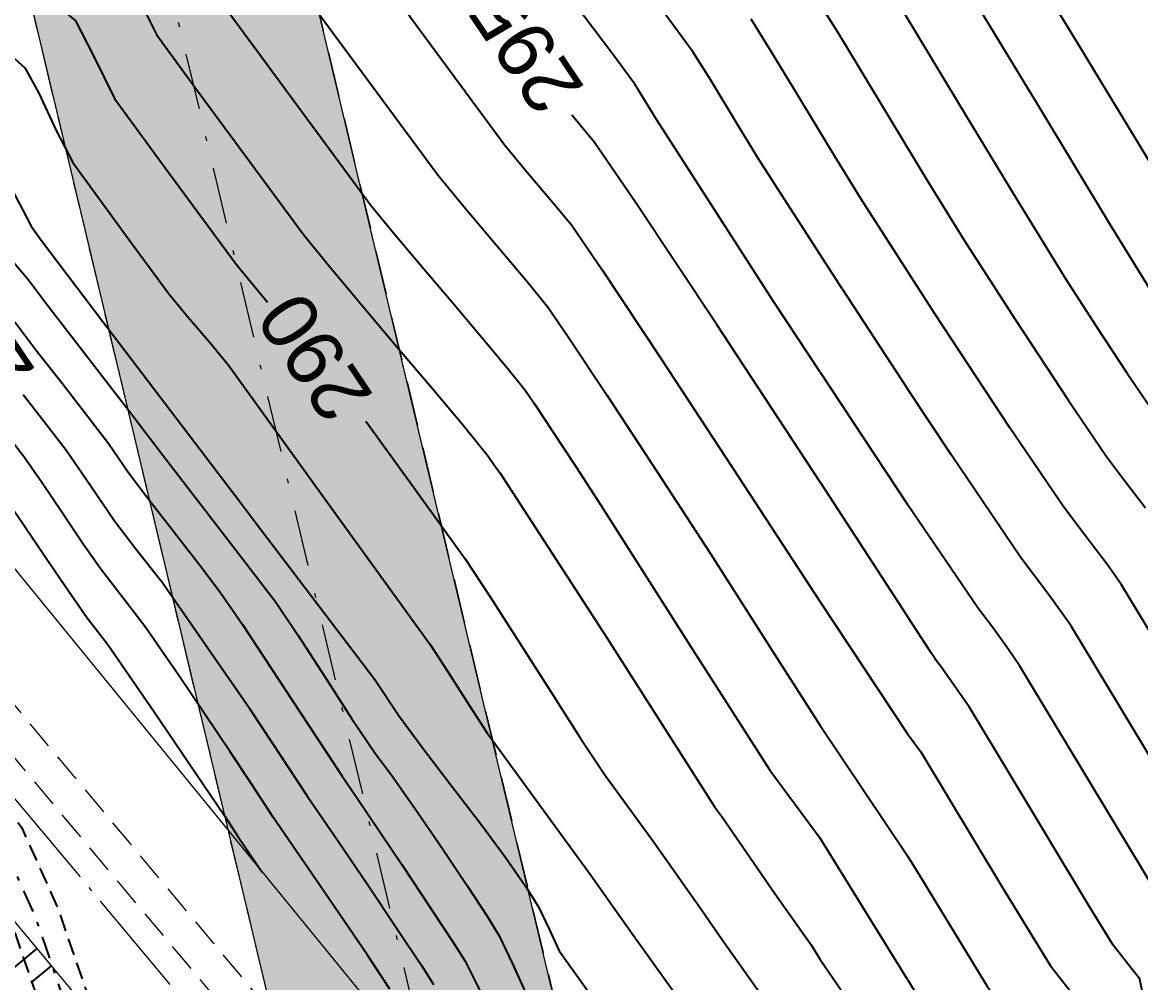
# Model space of a CAD drawing. Extents: x 61466 to 63015, y 108404 to 110397.
# Drawn here: x 62475.03 to 62499.8, y 109108.14 to 109129.42 of the extents above; entities that cross this region are included whole.
import ezdxf
from ezdxf.enums import TextEntityAlignment as Align

# ---------------------------------------------------------------- set-up
doc = ezdxf.new("R2010")
doc.units = 0
doc.header["$LTSCALE"] = 1.000015
doc.header["$MEASUREMENT"] = 0
for name, pattern in [('ACAD_ISO04W100', [30, 24, -3, 0, -3]), ('NASCOSTA', [9.525, 6.35, -3.175]), ('TRATTEGGIATA', [0.75, 0.5, -0.25]), ('TRATTEGGIATA2', [0.375, 0.25, -0.125]), ('TRATTOPUNTO2', [0.5, 0.25, -0.125, 0, -0.125])]:
    doc.linetypes.add(name, pattern=pattern)
doc.layers.add('Colori bordi', color=5, linetype='Continuous', plot=False)
doc.layers.add('no_plot', color=5, linetype='Continuous', plot=False)
for name, color, linetype in [('Conduite 1000', 170, 'Continuous'), ('coordinate', 2, 'Continuous'), ('curve livello 5m', 7, 'Continuous'), ('LIN010TR', 2, 'NASCOSTA'), ('LIN018CO', 6, 'Continuous'), ('LIN018TR', 6, 'NASCOSTA'), ('LIN025CO', 7, 'Continuous'), ('sezioni', 7, 'Continuous'), ('TRATTCOLO-30', 253, 'Continuous'), ('TRATTCOLO-32', 255, 'Continuous')]:
    doc.layers.add(name, color=color, linetype=linetype)
doc.layers.add('LINCOLOVERDE-025', color=80, linetype='Continuous', lineweight=25)
doc.styles.add('ARIAL', font='arial.ttf')

# ---------------------------------------------------------------- blocks, each defined once
blk = doc.blocks.new('CONTORNO')
at = {"layer": 'Colori bordi', "lineweight": 0, "ltscale": 2, "flags": 128}
for points in [[(-22.578, 81.44), (16.586, -82.868), (15.866, -82.007), (19.27, -96.287), (18.407, -96.98), (19.153, -100.108)], [(28.44, -103.877), (26.165, -94.334), (26.165, -94.334), (25.446, -93.474), (-6.877, 42.135)]]:
    blk.add_lwpolyline(points, dxfattribs=at)

msp = doc.modelspace()

# ---------------------------------------------------------------- hatches: boundary and pattern name
at = {"layer": 'LINCOLOVERDE-025', "linetype": 'Continuous', "lineweight": 0}
h = msp.add_hatch(color=256, dxfattribs=at)
h.dxf.hatch_style = 1
h.paths.add_polyline_path([(62469.347, 109181.053), (62466.351, 109180.339), (62478.858, 109127.863), (62481.854, 109128.577)])
h.paths.add_polyline_path([(62466.351, 109180.339), (62463.354, 109179.625), (62475.862, 109127.149), (62478.858, 109127.863)])
h.paths.add_polyline_path([(62454.447, 109230.282), (62451.45, 109229.568), (62463.354, 109179.625), (62466.351, 109180.339)])
h.paths.add_polyline_path([(62457.443, 109230.996), (62454.447, 109230.282), (62466.351, 109180.339), (62469.347, 109181.053)])
at = {"layer": 'TRATTCOLO-30', "linetype": 'Continuous', "lineweight": 0}
h = msp.add_hatch(color=256, dxfattribs=at)
h.dxf.hatch_style = 1
h.paths.add_polyline_path([(62478.858, 109127.863), (62475.862, 109127.149), (62482.936, 109097.471), (62482.217, 109098.332), (62485.165, 109085.964), (62488.647, 109086.794)])
h.paths.add_polyline_path([(62481.854, 109128.577), (62478.858, 109127.863), (62488.647, 109086.794), (62491.643, 109087.508)])

# ---------------------------------------------------------------- linework, layer by layer
at = {"layer": 'Conduite 1000', "linetype": 'TRATTEGGIATA2', "ltscale": 1.5, "elevation": 279.04, "flags": 128}
msp.add_lwpolyline([(62462.951, 109124.337), (62468.482, 109118.384), (62474.066, 109112.858), (62475.014, 109111.584), (62475.806, 109109.825), (62477.042, 109106.229), (62484.673, 109085.21), (62485.796, 109083.031), (62486.539, 109082.102), (62496.147, 109070.533), (62498.015, 109068.259), (62499.314, 109066.741), (62499.508, 109066.518), (62501.86, 109063.821), (62502.044, 109063.603), (62503.096, 109062.368), (62503.169, 109062.282), (62506.669, 109058.033), (62510.917, 109052.867), (62515.172, 109047.694), (62520.198, 109041.624), (62525.225, 109035.553), (62530.361, 109029.384), (62535.499, 109023.215), (62540.212, 109017.568), (62544.926, 109011.922), (62565.713, 108987.155), (62567.128, 108985.431), (62568.411, 108983.969), (62569.163, 108983.033), (62570.114, 108981.906), (62570.457, 108981.521), (62575.082, 108975.733), (62582.399, 108967.041), (62582.754, 108965.943), (62581.736, 108965.613), (62581.445, 108966.512), (62574.254, 108975.055), (62569.64, 108980.83), (62569.306, 108981.204), (62568.337, 108982.353), (62567.592, 108983.281), (62566.312, 108984.738), (62564.89, 108986.472), (62544.106, 109011.235), (62539.391, 109016.883), (62534.677, 109022.53), (62529.539, 109028.7), (62524.402, 109034.87), (62519.374, 109040.941), (62514.347, 109047.013), (62510.091, 109052.188), (62505.844, 109057.353), (62502.347, 109061.596), (62502.28, 109061.675), (62501.229, 109062.911), (62501.048, 109063.123), (62498.701, 109065.816), (62498.504, 109066.042), (62497.195, 109067.572), (62495.322, 109069.851), (62485.71, 109081.426), (62484.894, 109082.446), (62483.691, 109084.78), (62476.034, 109105.873), (62474.81, 109109.431), (62474.086, 109111.039), (62473.256, 109112.155), (62467.714, 109117.639), (62462.167, 109123.609)], close=True, dxfattribs=at)
at = {"layer": 'Conduite 1000', "linetype": 'TRATTOPUNTO2', "ltscale": 2, "elevation": 279.04, "flags": 128}
msp.add_lwpolyline([(62462.559, 109123.973), (62468.098, 109118.012), (62473.661, 109112.507), (62474.55, 109111.311), (62475.308, 109109.628), (62476.538, 109106.051), (62484.182, 109084.995), (62485.345, 109082.739), (62486.124, 109081.764), (62495.734, 109070.192), (62497.605, 109067.916), (62498.909, 109066.392), (62499.105, 109066.167), (62501.454, 109063.472), (62501.636, 109063.257), (62502.688, 109062.022), (62502.758, 109061.939), (62506.256, 109057.693), (62510.504, 109052.528), (62514.759, 109047.354), (62519.786, 109041.283), (62524.813, 109035.212), (62529.95, 109029.042), (62535.088, 109022.873), (62539.801, 109017.226), (62544.516, 109011.579), (62565.301, 108986.814), (62566.72, 108985.085), (62568.001, 108983.625), (62568.75, 108982.693), (62569.71, 108981.555), (62570.049, 108981.176), (62574.668, 108975.394), (62581.922, 108966.777), (62582.245, 108965.778)], dxfattribs=at)
at = {"layer": 'curve livello 5m', "color": 2}
for p, q in [((62492.699, 109119.232), (62494.639, 109116.252)), ((62480.066, 109114.219), (62478.097, 109117.051))]:
    msp.add_line(p, q, dxfattribs=at)
at = {"layer": 'curve livello 5m', "color": 2, "flags": 128}
for points in [[(62469.492, 109136.7), (62470.241, 109135.908), (62470.717, 109135.35), (62471.292, 109134.65), (62471.886, 109133.921), (62472.418, 109133.276), (62472.807, 109132.828), (62472.807, 109132.828), (62473.236, 109132.42), (62473.666, 109132.011), (62473.666, 109132.011), (62474.269, 109131.286), (62474.831, 109130.616), (62474.831, 109130.616), (62475.575, 109129.993), (62476.208, 109129.448), (62476.208, 109129.448), (62476.613, 109128.663), (62477.076, 109127.733), (62477.076, 109127.733), (62478.195, 109126.196), (62479.771, 109124.058), (62480.245, 109123.475), (62480.463, 109123.216)], [(62494.552, 109129.638), (62495.768, 109127.628), (62497.071, 109125.468), (62498.142, 109123.731), (62498.142, 109123.731), (62498.813, 109122.689), (62499.496, 109121.65), (62499.987, 109120.926)], [(62492.699, 109119.232), (62492.698, 109119.233), (62490.403, 109122.73), (62488.623, 109125.416), (62487.707, 109126.758), (62487.208, 109127.357), (62487.204, 109127.363)], [(62475.052, 109121.171), (62475.518, 109120.575), (62476.01, 109119.93), (62476.01, 109119.93), (62476.541, 109119.154), (62477.074, 109118.377), (62477.074, 109118.377), (62477.549, 109117.752), (62478.097, 109117.051)], [(62482.64, 109120.581), (62483.605, 109119.244), (62484.84, 109117.534), (62485.396, 109116.692), (62486.053, 109115.665), (62486.741, 109114.58), (62487.39, 109113.564), (62487.931, 109112.747), (62487.931, 109112.747), (62489.005, 109111.274), (62490.03, 109109.823), (62490.524, 109109.105), (62492.204, 109106.73), (62492.246, 109106.66), (62492.389, 109106.478), (62492.699, 109106.052)], [(62499.917, 109107.556), (62499.779, 109108.222), (62499.187, 109108.975), (62498.623, 109109.896), (62496.886, 109112.787), (62496, 109114.255), (62495.371, 109115.144), (62495.274, 109115.278), (62495.245, 109115.317), (62495.159, 109115.453), (62494.639, 109116.252)], [(62480.066, 109114.219), (62480.567, 109113.458), (62481.351, 109112.267), (62481.351, 109112.267), (62482.024, 109111.28), (62482.7, 109110.288), (62482.7, 109110.288), (62483.343, 109109.323), (62483.877, 109108.512), (62484.141, 109108.1)]]:
    msp.add_lwpolyline(points, dxfattribs=at)
at = {"layer": 'LIN010TR', "linetype": 'TRATTOPUNTO2', "lineweight": 0, "ltscale": 5, "flags": 128}
msp.add_lwpolyline([(62455.145, 109227.352), (62484.936, 109102.366)], dxfattribs=at)
at = {"layer": 'LIN010TR', "lineweight": 0, "ltscale": 0.1, "flags": 128}
for points in [[(62453.2, 109134.698), (62465.895, 109125.016), (62482.946, 109104.607), (62484.869, 109102.305)], [(62452.691, 109134.149), (62465.376, 109124.473), (62482.946, 109103.444), (62484.869, 109101.142)]]:
    msp.add_lwpolyline(points, dxfattribs=at)
at = {"layer": 'LIN018CO'}
for p, q in [((62475.352, 109108.901), (62474.472, 109108.166)), ((62475.673, 109108.518), (62475.234, 109108.151))]:
    msp.add_line(p, q, dxfattribs=at)
at = {"layer": 'LIN018TR', "linetype": 'ACAD_ISO04W100', "lineweight": 0, "ltscale": 0.1, "flags": 128}
msp.add_lwpolyline([(62454.896, 109136.116), (62481.938, 109103.748), (62484.869, 109100.24)], dxfattribs=at)
at = {"layer": 'LIN025CO', "linetype": 'TRATTEGGIATA', "lineweight": 0, "ltscale": 2}
for p, q in [((62445.642, 109280.503), (62491.953, 109086.211)), ((62439.65, 109279.075), (62483.092, 109096.816))]:
    msp.add_line(p, q, dxfattribs=at)
at = {"layer": 'no_plot'}
for p, q in [((62493.188, 109123.513), (62494.639, 109121.3)), ((62492.699, 109121.671), (62494.639, 109118.737)), ((62492.699, 109116.577), (62494.639, 109113.658)), ((62492.699, 109113.841), (62494.639, 109110.951)), ((62494.639, 109108.213), (62492.699, 109111.344)), ((62492.699, 109108.656), (62494.639, 109105.843))]:
    msp.add_line(p, q, dxfattribs=at)
at = {"layer": 'no_plot', "flags": 128}
for points in [[(62492.699, 109121.671), (62491.669, 109123.236), (62489.076, 109127.264), (62489.076, 109127.264), (62488.598, 109128.047), (62488.102, 109128.722), (62482.892, 109135.618), (62480.713, 109137.715), (62480.303, 109138.105), (62480.198, 109138.231), (62480.116, 109138.318), (62480.006, 109138.434), (62476.857, 109141.583), (62469.55, 109148.966)], [(62493.188, 109123.513), (62491.343, 109126.381), (62491.343, 109126.381), (62490.847, 109127.189), (62490.277, 109128.134), (62489.884, 109128.767), (62489.884, 109128.767), (62488.373, 109130.825), (62483.993, 109136.623), (62483.642, 109136.971), (62483.01, 109137.572), (62482.312, 109138.237), (62481.757, 109138.774), (62481.757, 109138.774), (62480.983, 109139.573), (62471.575, 109149.08)], [(62472.646, 109141.792), (62475.184, 109139.247), (62476.154, 109138.223), (62476.879, 109137.457), (62477.366, 109136.87), (62477.804, 109136.346), (62478.381, 109135.778), (62479.101, 109135.113), (62479.822, 109134.448), (62480.401, 109133.877), (62480.53, 109133.723), (62480.683, 109133.593), (62480.779, 109133.403), (62480.903, 109133.232), (62485.721, 109126.698), (62486.208, 109126.109), (62486.785, 109125.429), (62487.193, 109124.929), (62487.873, 109123.933), (62489.193, 109121.941), (62490.896, 109119.347), (62492.699, 109116.577)], [(62474.173, 109138.175), (62475.22, 109137.07), (62475.664, 109136.541), (62476.174, 109135.915), (62476.555, 109135.467), (62477.228, 109134.814), (62478.042, 109134.066), (62478.717, 109133.411), (62479.105, 109132.946), (62479.564, 109132.557), (62479.853, 109131.986), (62480.226, 109131.473), (62484.234, 109126.038), (62484.809, 109125.336), (62485.53, 109124.485), (62486.214, 109123.677), (62486.68, 109123.099), (62487.122, 109122.45), (62487.983, 109121.152), (62489.093, 109119.461), (62490.282, 109117.633), (62491.692, 109115.418), (62492.699, 109113.841)], [(62474.702, 109133.093), (62475.35, 109132.478), (62475.819, 109131.914), (62476.256, 109131.393), (62476.835, 109130.908), (62477.327, 109130.485), (62477.641, 109129.874), (62478.002, 109129.151), (62478.872, 109127.955), (62481.259, 109124.718), (62481.842, 109123.998), (62482.557, 109123.143), (62483.335, 109122.225), (62484.107, 109121.315), (62484.802, 109120.484), (62485.35, 109119.803), (62485.478, 109119.625), (62485.618, 109119.431), (62487.982, 109115.771), (62490.366, 109112.031), (62490.521, 109111.821), (62491.696, 109110.116), (62492.5, 109108.978), (62492.699, 109108.656)], [(62501.905, 109123.18), (62498.386, 109128.984), (62496.317, 109132.37)], [(62492.457, 109130.208), (62493.085, 109129.205), (62494.03, 109127.643), (62495.043, 109125.965), (62495.876, 109124.614), (62497.027, 109122.826), (62498.2, 109121.042), (62499.043, 109119.8), (62499.397, 109119.326), (62499.905, 109118.662)], [(62496.018, 109130.071), (62497.505, 109127.613), (62499.099, 109124.972), (62500.408, 109122.848)], [(62479.549, 109129.714), (62482.746, 109125.378), (62483.248, 109124.76), (62483.877, 109124.01), (62484.559, 109123.208), (62485.218, 109122.431), (62485.778, 109121.759), (62486.166, 109121.27), (62486.372, 109120.967), (62486.773, 109120.362), (62487.29, 109119.575), (62487.844, 109118.723), (62489.934, 109115.438), (62491.586, 109112.852), (62492.699, 109111.344)], [(62501.202, 109113.93), (62499.375, 109116.957), (62499.063, 109117.398), (62498.548, 109118.078), (62498.098, 109118.674), (62498.098, 109118.674), (62496.904, 109120.435), (62495.241, 109122.962), (62493.609, 109125.498), (62493.609, 109125.498), (62493.016, 109126.461), (62492.293, 109127.658), (62491.619, 109128.772), (62491.171, 109129.488)], [(62474.647, 109128.812), (62475.089, 109128.412), (62475.39, 109127.861), (62475.786, 109127.023), (62476.151, 109126.316), (62477.518, 109124.437), (62478.284, 109123.398), (62478.701, 109122.893), (62479.198, 109122.307), (62479.597, 109121.821), (62481.732, 109118.863), (62484.062, 109115.636), (62484.464, 109115.019), (62484.928, 109114.288), (62485.322, 109113.684), (62487.624, 109110.526), (62488.494, 109109.293), (62489.353, 109108.095), (62490.5, 109106.472), (62490.914, 109105.771), (62491.323, 109105.077), (62491.835, 109104.319), (62492.373, 109103.564), (62492.699, 109103.141)], [(62474.794, 109125.735), (62475.225, 109124.899), (62475.448, 109124.592), (62476.811, 109122.794), (62476.907, 109122.671), (62479.884, 109118.749), (62480.178, 109118.368), (62482.842, 109114.862), (62483.363, 109114.069), (62483.88, 109113.368), (62484.538, 109112.506), (62485.203, 109111.637), (62485.74, 109110.91), (62486.174, 109110.277), (62486.466, 109109.823), (62486.697, 109109.324), (62486.921, 109108.844), (62488.182, 109107.084)], [(62474.574, 109124.422), (62475.168, 109123.71), (62475.591, 109123.153), (62477.411, 109120.791), (62478.145, 109119.825), (62480.043, 109117.364), (62480.646, 109116.57), (62481.143, 109115.832), (62481.736, 109114.914), (62482.333, 109113.99), (62482.84, 109113.234), (62483.216, 109112.734), (62483.784, 109111.921), (62484.363, 109111.074), (62484.895, 109110.277), (62485.324, 109109.615), (62485.593, 109109.176), (62485.885, 109108.558), (62486.386, 109107.469)], [(62474.867, 109122.779), (62475.335, 109122.16), (62475.912, 109121.421), (62476.486, 109120.685), (62476.946, 109120.077), (62477.374, 109119.452), (62477.834, 109118.844), (62478.401, 109118.117), (62478.965, 109117.394), (62479.416, 109116.796), (62479.907, 109116.075), (62481.021, 109114.382), (62482.119, 109112.714), (62482.42, 109112.272), (62482.723, 109111.827), (62483.437, 109110.757), (62484.094, 109109.765), (62484.594, 109109.001), (62484.838, 109108.616), (62485.23, 109107.833)], [(62500.947, 109111.587), (62498.25, 109116.057), (62497.789, 109116.708), (62497.45, 109117.155), (62497.154, 109117.548), (62497.154, 109117.548), (62495.607, 109119.827), (62494.639, 109121.3)], [(62483.174, 109108.001), (62482.676, 109108.749), (62482.676, 109108.749), (62481.627, 109110.288), (62480.583, 109111.819), (62480.583, 109111.819), (62480.113, 109112.534), (62479.636, 109113.259), (62479.636, 109113.259), (62478.496, 109114.947), (62477.756, 109116.022), (62477.756, 109116.022), (62477.267, 109116.658), (62476.773, 109117.301), (62476.773, 109117.301), (62476.383, 109117.86), (62475.922, 109118.543), (62475.462, 109119.225), (62475.073, 109119.783), (62475.073, 109119.783), (62474.529, 109120.489)], [(62474.553, 109119.042), (62475.045, 109118.317), (62475.562, 109117.548), (62476.054, 109116.821), (62476.472, 109116.225), (62476.926, 109115.635), (62477.94, 109114.163), (62479.5, 109111.851), (62479.815, 109111.372), (62480.348, 109110.591)], [(62500.36, 109109.793), (62497.125, 109115.156), (62496.87, 109115.524), (62496.515, 109116.017), (62496.515, 109116.017), (62496.209, 109116.421), (62494.639, 109118.737)], [(62494.639, 109113.658), (62494.93, 109113.254), (62496.724, 109110.269), (62497.799, 109108.512), (62498.432, 109107.718), (62498.929, 109107.077), (62499.034, 109106.568), (62499.137, 109105.56), (62499.2, 109104.58), (62499.216, 109103.78), (62499.179, 109103.313), (62498.77, 109102.611), (62498.175, 109101.858), (62497.838, 109101.217), (62498.034, 109100.671), (62498.171, 109100.407), (62498.377, 109099.536), (62498.574, 109098.742), (62498.67, 109098.61), (62499.336, 109098.634), (62500.046, 109098.673)], [(62494.639, 109110.951), (62494.825, 109110.641), (62496.411, 109108.049), (62496.988, 109107.31), (62497.679, 109106.47), (62498.078, 109105.932), (62498.151, 109105.579), (62498.24, 109104.647), (62498.277, 109103.812), (62498.251, 109103.325), (62497.759, 109102.575), (62497.322, 109101.872), (62497.45, 109101.434), (62497.754, 109100.671), (62498.054, 109100.092), (62498.225, 109099.372), (62498.388, 109098.716), (62498.723, 109098.254), (62499.272, 109098.273), (62499.858, 109098.306)], [(62494.639, 109108.213), (62495.022, 109107.586), (62495.56, 109106.887), (62496.258, 109106.037), (62496.889, 109105.262), (62497.227, 109104.787), (62497.268, 109104.591), (62497.332, 109103.824), (62497.323, 109103.336), (62496.806, 109102.528), (62497.004, 109101.85), (62497.474, 109100.672), (62497.72, 109100.201), (62497.938, 109099.776), (62498.073, 109099.207), (62498.201, 109098.689), (62498.775, 109097.897), (62499.669, 109097.939), (62500.283, 109097.516)]]:
    msp.add_lwpolyline(points, dxfattribs=at)
at = {"layer": 'sezioni', "linetype": 'Continuous', "lineweight": 0}
for p, q in [((62471.01, 109122.021), (62490.287, 109098.425)), ((62468.3, 109117.343), (62482.701, 109100.105))]:
    msp.add_line(p, q, dxfattribs=at)

# ---------------------------------------------------------------- block references
at = {"layer": 'TRATTCOLO-32', "linetype": 'Continuous', "lineweight": 0}
msp.add_blockref('CONTORNO', (62466.351, 109180.339), dxfattribs=at)

# ---------------------------------------------------------------- texts
at = {"layer": 'coordinate', "color": 1, "style": 'ARIAL'}
for s, p in [('295', (62485.881, 109130.375)), ('285', (62473.722, 109124.112)), ('290', (62481.206, 109123.554))]:
    msp.add_text(s, height=1.25, rotation=123.9617, dxfattribs=at).set_placement(p, align=Align.RIGHT)

doc.saveas('drawing.dxf')
